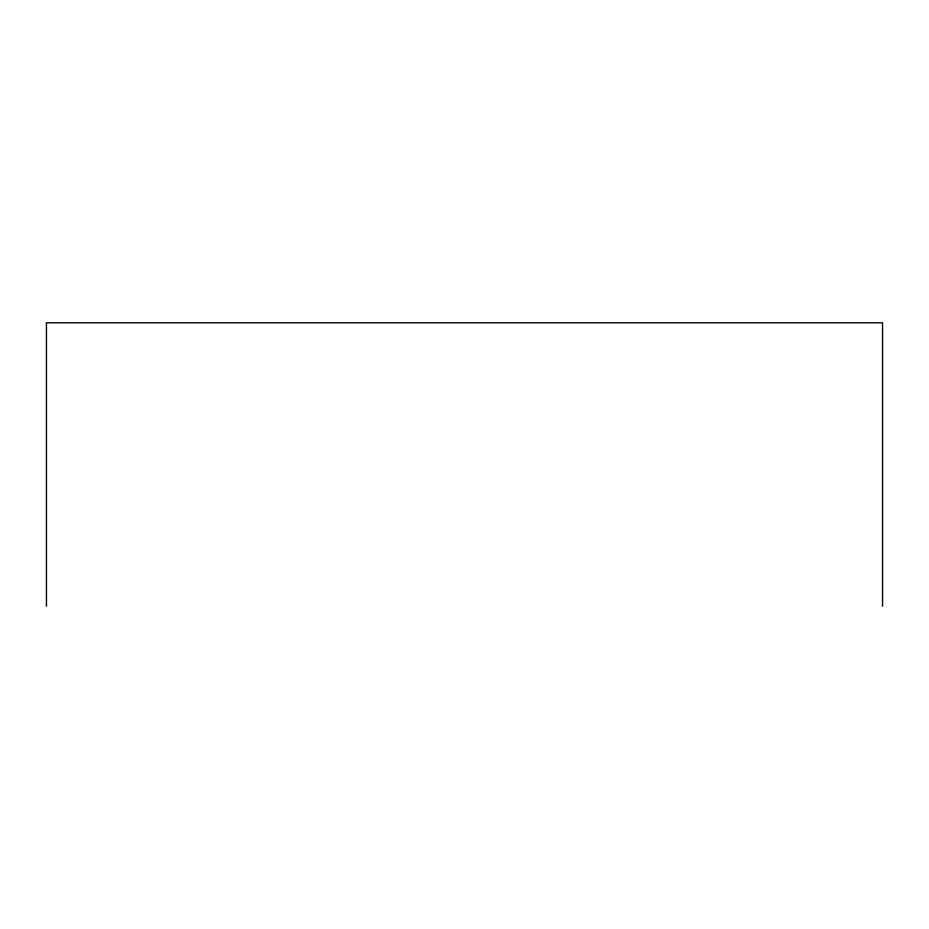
<?xml version="1.0" encoding="UTF-8"?>
<svg xmlns="http://www.w3.org/2000/svg" width="929" height="929" viewBox="0 0 929 929"><rect width="100%" height="100%" fill="white"/><g stroke="black" fill="none" stroke-linecap="round" stroke-linejoin="round"><path stroke-width="1.39" d="M882.55 606.219L882.55 322.781L46.45 322.781L46.45 606.219"/></g></svg>
